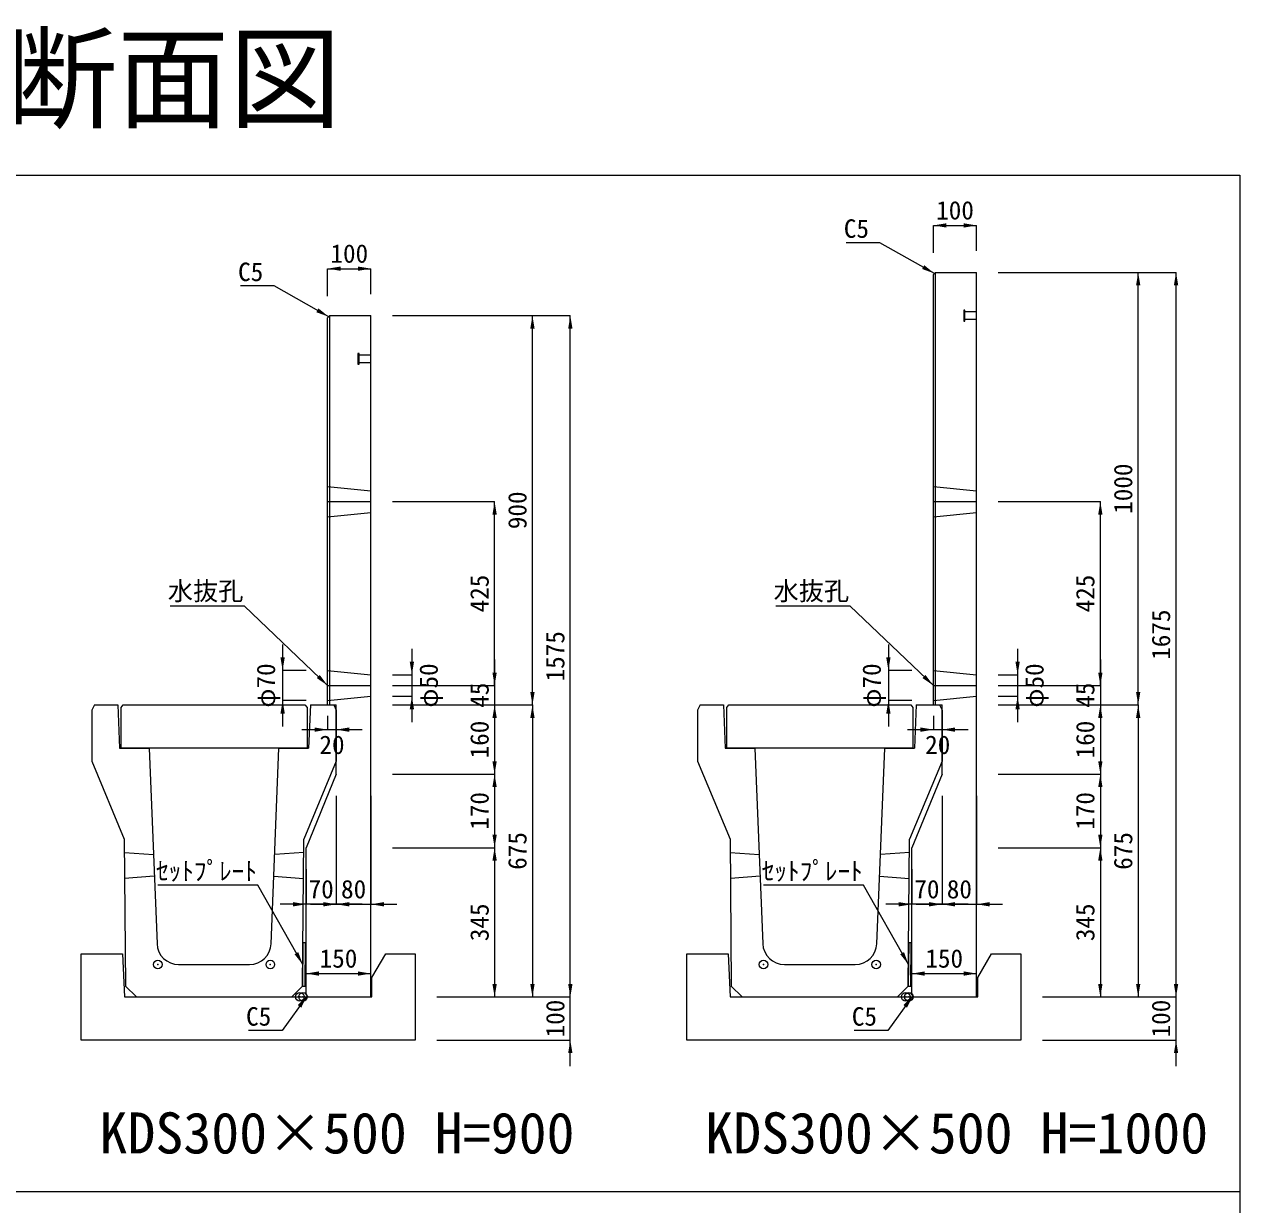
# Model space of a CAD drawing. Units: millimetres at full size, sheet at 1:40. Extents: x 172874 to 199766, y 869448 to 902797.
# Drawn here: x 182465 to 185274, y 900068 to 902797 of the extents above; entities that cross this region are included whole.
import ezdxf
from ezdxf.enums import TextEntityAlignment as Align

# ---------------------------------------------------------------- set-up
doc = ezdxf.new("R2010")
doc.units = ezdxf.units.MM
doc.header["$LTSCALE"] = 40
doc.header["$PDMODE"] = 32
doc.header["$PDSIZE"] = 20
for name, pattern in [('DASHED', [7.5, 6, -1.5]), ('USER1', [28.575, 19.05, -3.175, 3.175, -3.175]), ('USER2', [4.7625, 3.175, -1.5875]), ('USER3', [1.35, 0.75, -0.6])]:
    doc.linetypes.add(name, pattern=pattern)
for name, color, linetype, lineweight in [('セットプレート', 3, 'Continuous', 13), ('パネックスKDS', 2, 'Continuous', 13), ('図枠', 5, 'Continuous', 13), ('基礎ブロック', 2, 'Continuous', 13), ('寸法線', 7, 'Continuous', 13), ('引出線', 4, 'Continuous', 13), ('本体', 2, 'Continuous', 13), ('補助線', 8, 'Continuous', 13), ('ｲﾝｻｰﾄ', 3, 'USER3', 5)]:
    doc.layers.add(name, color=color, linetype=linetype, lineweight=lineweight)
doc.layers.add('文字', color=7, linetype='Continuous')
doc.styles.add('ＭＳ ゴシック', font='')
doc.styles.get('ＭＳ ゴシック').set_extended_font_data('MS Gothic')

# ---------------------------------------------------------------- blocks, each defined once
blk = doc.blocks.new('filled_arrow')
at = {"color": 0, "linetype": 'Continuous', "lineweight": -2}
blk.add_solid([(7.5, 1.25), (0, 0), (7.5, -1.25)], dxfattribs=at)

msp = doc.modelspace()

# ---------------------------------------------------------------- linework, layer by layer
at = {"layer": 'セットプレート'}
for points in [[(183108.36, 900573.33), (183114.36, 900573.28), (183115.22, 900673.27), (183109.22, 900673.33)], [(184508.36, 900573.33), (184514.36, 900573.28), (184515.22, 900673.27), (184509.22, 900673.33)]]:
    msp.add_lwpolyline(points, close=True, dxfattribs=at)
at = {"layer": 'パネックスKDS'}
for p, q in [((184566.29, 902218.33), (184571.29, 902223.33)), ((184566.29, 901223.33), (184566.29, 902218.33)), ((184571.29, 902223.33), (184666.29, 902223.33)), ((184666.29, 900548.33), (184666.29, 902223.33)), ((183166.29, 902118.33), (183171.29, 902123.33)), ((183171.29, 902123.33), (183266.29, 902123.33)), ((183266.29, 900548.33), (183266.29, 902123.33)), ((183166.29, 901223.33), (183166.29, 902118.33)), ((183166.29, 901223.33), (183186.29, 901223.33)), ((183186.29, 901063.33), (183186.29, 901223.33)), ((184566.29, 901223.33), (184586.29, 901223.33)), ((184586.29, 901063.33), (184586.29, 901223.33)), ((183186.29, 901063.33), (183116.29, 900893.33)), ((184586.29, 901063.33), (184516.29, 900893.33)), ((183116.29, 900553.33), (183116.29, 900893.33)), ((184516.29, 900553.33), (184516.29, 900893.33)), ((183116.29, 900553.33), (183121.29, 900548.33)), ((184516.29, 900553.33), (184521.29, 900548.33)), ((183121.29, 900548.33), (183266.29, 900548.33)), ((184521.29, 900548.33), (184666.29, 900548.33))]:
    msp.add_line(p, q, dxfattribs=at)
at = {"layer": 'パネックスKDS', "lineweight": 5}
for p, q in [((184571.29, 901223.33), (184571.29, 902223.33)), ((183171.29, 901223.33), (183171.29, 902123.33))]:
    msp.add_line(p, q, dxfattribs=at)
at = {"layer": 'パネックスKDS', "linetype": 'DASHED', "lineweight": 9}
for p, q in [((183166.29, 901728.33), (183266.29, 901718.33)), ((184566.29, 901728.33), (184666.29, 901718.33)), ((183166.29, 901658.33), (183266.29, 901668.33)), ((184566.29, 901658.33), (184666.29, 901668.33)), ((183166.29, 901303.33), (183266.29, 901293.33)), ((184566.29, 901303.33), (184666.29, 901293.33)), ((183166.29, 901233.33), (183266.29, 901243.33)), ((184566.29, 901233.33), (184666.29, 901243.33))]:
    msp.add_line(p, q, dxfattribs=at)
at = {"layer": '図枠'}
for p, q in [((172874.21, 902448.33), (185274.21, 902448.33)), ((185274.21, 902448.33), (185274.21, 887048.33)), ((172874.21, 900098.33), (185274.21, 900098.33))]:
    msp.add_line(p, q, dxfattribs=at)
at = {"layer": '基礎ブロック'}
for points in [[(182596.76, 900448.33), (182596.76, 900648.33), (182691.76, 900648.33), (182696.76, 900548.33), (183268.76, 900548.33), (183268.76, 900593.33), (183300.76, 900648.33), (183368.76, 900648.33), (183368.76, 900448.33)], [(183996.76, 900448.33), (183996.76, 900648.33), (184091.76, 900648.33), (184096.76, 900548.33), (184668.76, 900548.33), (184668.76, 900593.33), (184700.76, 900648.33), (184768.76, 900648.33), (184768.76, 900448.33)]]:
    msp.add_lwpolyline(points, close=True, dxfattribs=at)
at = {"layer": '寸法線'}
for p, q in [((184566.29, 902331.88), (184666.29, 902331.88)), ((184566.29, 902268.33), (184566.29, 902331.88)), ((184666.29, 902273.33), (184666.29, 902331.88)), ((183166.29, 902231.88), (183266.29, 902231.88)), ((183166.29, 902168.33), (183166.29, 902231.88)), ((183266.29, 902173.33), (183266.29, 902231.88)), ((184716.29, 902223.33), (185127.13, 902223.33)), ((184716.29, 902223.33), (185039.63, 902223.33)), ((185039.63, 901223.33), (185039.63, 902223.33)), ((185127.13, 900548.33), (185127.13, 902223.33)), ((183316.29, 902123.33), (183727.13, 902123.33)), ((183316.29, 902123.33), (183639.63, 902123.33)), ((183639.63, 901223.33), (183639.63, 902123.33)), ((183727.13, 900548.33), (183727.13, 902123.33)), ((183316.29, 901693.33), (183552.13, 901693.33)), ((183552.13, 901268.33), (183552.13, 901693.33)), ((184716.29, 901693.33), (184952.13, 901693.33)), ((184952.13, 901268.33), (184952.13, 901693.33)), ((183062.22, 901363.33), (183062.22, 901173.33)), ((183360.96, 901353.33), (183360.96, 901183.33)), ((184462.22, 901363.33), (184462.22, 901173.33)), ((184760.96, 901353.33), (184760.96, 901183.33)), ((183552.13, 901328.33), (183552.13, 901163.33)), ((184952.13, 901328.33), (184952.13, 901163.33)), ((183116.29, 901303.33), (183062.22, 901303.33)), ((183316.29, 901293.33), (183360.96, 901293.33)), ((184516.29, 901303.33), (184462.22, 901303.33)), ((184716.29, 901293.33), (184760.96, 901293.33)), ((183316.29, 901268.33), (183552.13, 901268.33)), ((183316.29, 901268.33), (183552.13, 901268.33)), ((184716.29, 901268.33), (184952.13, 901268.33)), ((184716.29, 901268.33), (184952.13, 901268.33)), ((183116.29, 901233.33), (183062.22, 901233.33)), ((183316.29, 901243.33), (183360.96, 901243.33)), ((184516.29, 901233.33), (184462.22, 901233.33)), ((184716.29, 901243.33), (184760.96, 901243.33)), ((183166.29, 901198.33), (183166.29, 901166.25)), ((183186.29, 901198.33), (183186.29, 901166.25)), ((183316.29, 901223.33), (183639.63, 901223.33)), ((183316.29, 901223.33), (183552.13, 901223.33)), ((183316.29, 901223.33), (183639.63, 901223.33)), ((183316.29, 901223.33), (183552.13, 901223.33)), ((183552.13, 901223.33), (183552.13, 901063.33)), ((183639.63, 901223.33), (183639.63, 900548.33)), ((184566.29, 901198.33), (184566.29, 901166.25)), ((184586.29, 901198.33), (184586.29, 901166.25)), ((184716.29, 901223.33), (185039.63, 901223.33)), ((184716.29, 901223.33), (184952.13, 901223.33)), ((184716.29, 901223.33), (185039.63, 901223.33)), ((184716.29, 901223.33), (184952.13, 901223.33)), ((184952.13, 901223.33), (184952.13, 901063.33)), ((185039.63, 901223.33), (185039.63, 900548.33)), ((183106.29, 901166.25), (183246.29, 901166.25)), ((184506.29, 901166.25), (184646.29, 901166.25)), ((183316.29, 901063.33), (183552.13, 901063.33)), ((183316.29, 901063.33), (183552.13, 901063.33)), ((183552.13, 901063.33), (183552.13, 900893.33)), ((184716.29, 901063.33), (184952.13, 901063.33)), ((184716.29, 901063.33), (184952.13, 901063.33)), ((184952.13, 901063.33), (184952.13, 900893.33)), ((183186.29, 901013.33), (183186.29, 900762.5)), ((183186.29, 901013.33), (183186.29, 900762.5)), ((183266.29, 901013.33), (183266.29, 900762.5)), ((184586.29, 901013.33), (184586.29, 900762.5)), ((184586.29, 901013.33), (184586.29, 900762.5)), ((184666.29, 901013.33), (184666.29, 900762.5)), ((183316.29, 900893.33), (183552.13, 900893.33)), ((183316.29, 900893.33), (183552.13, 900893.33)), ((183552.13, 900893.33), (183552.13, 900548.33)), ((184716.29, 900893.33), (184952.13, 900893.33)), ((184716.29, 900893.33), (184952.13, 900893.33)), ((184952.13, 900893.33), (184952.13, 900548.33)), ((183116.29, 900843.33), (183116.29, 900762.5)), ((184516.29, 900843.33), (184516.29, 900762.5)), ((183246.29, 900762.5), (183056.29, 900762.5)), ((183126.29, 900762.5), (183326.29, 900762.5)), ((184646.29, 900762.5), (184456.29, 900762.5)), ((184526.29, 900762.5), (184726.29, 900762.5)), ((183727.13, 900388.33), (183727.13, 900608.33)), ((185127.13, 900388.33), (185127.13, 900608.33)), ((183116.29, 900602.32), (183266.29, 900602.32)), ((183116.29, 900578.33), (183116.29, 900602.32)), ((183266.29, 900573.33), (183266.29, 900602.32)), ((184516.29, 900602.32), (184666.29, 900602.32)), ((184516.29, 900578.33), (184516.29, 900602.32)), ((184666.29, 900573.33), (184666.29, 900602.32)), ((183418.76, 900548.33), (183727.13, 900548.33)), ((183418.76, 900548.33), (183639.63, 900548.33)), ((183418.76, 900548.33), (183552.13, 900548.33)), ((183418.76, 900548.33), (183727.13, 900548.33)), ((184818.76, 900548.33), (185127.13, 900548.33)), ((184818.76, 900548.33), (185039.63, 900548.33)), ((184818.76, 900548.33), (184952.13, 900548.33)), ((184818.76, 900548.33), (185127.13, 900548.33)), ((183418.76, 900448.33), (183727.13, 900448.33)), ((184818.76, 900448.33), (185127.13, 900448.33))]:
    msp.add_line(p, q, dxfattribs=at)
at = {"layer": '引出線'}
for points in [[(184568.79, 902220.83), (184442.42, 902291.91), (184364.65, 902291.91)], [(183168.79, 902120.83), (183042.42, 902191.91), (182964.65, 902191.91)], [(183166.29, 901268.33), (182973.83, 901451.78), (182802.09, 901451.78)], [(184566.29, 901268.33), (184373.83, 901451.78), (184202.09, 901451.78)], [(183108.79, 900623.33), (183005.1, 900806.77), (182773.74, 900806.77)], [(184508.79, 900623.33), (184405.1, 900806.77), (184173.74, 900806.77)], [(183118.79, 900550.83), (183060.92, 900470.62), (182983.15, 900470.62)], [(184518.79, 900550.83), (184460.92, 900470.62), (184383.15, 900470.62)]]:
    msp.add_lwpolyline(points, dxfattribs=at)
at = {"layer": '本体'}
for p, q in [((182627.29, 901223.33), (182621.29, 901211.33)), ((182621.29, 901211.33), (182621.29, 901093.33)), ((182627.29, 901223.33), (182681.29, 901223.33)), ((182681.29, 901223.33), (182685.29, 901123.33)), ((183126.29, 901223.33), (183122.29, 901123.33)), ((183126.29, 901223.33), (183180.29, 901223.33)), ((183180.29, 901223.33), (183186.29, 901211.33)), ((183186.29, 901211.33), (183186.29, 901093.33)), ((184027.29, 901223.33), (184021.29, 901211.33)), ((184021.29, 901211.33), (184021.29, 901093.33)), ((184027.29, 901223.33), (184081.29, 901223.33)), ((184081.29, 901223.33), (184085.29, 901123.33)), ((184526.29, 901223.33), (184522.29, 901123.33)), ((184526.29, 901223.33), (184580.29, 901223.33)), ((184580.29, 901223.33), (184586.29, 901211.33)), ((184586.29, 901211.33), (184586.29, 901093.33)), ((182685.29, 901123.33), (182753.79, 901123.33)), ((182753.79, 901123.33), (182771.87, 900671.33)), ((183035.71, 900671.33), (183053.79, 901123.33)), ((183053.79, 901123.33), (183122.29, 901123.33)), ((184085.29, 901123.33), (184153.79, 901123.33)), ((184153.79, 901123.33), (184171.87, 900671.33)), ((184435.71, 900671.33), (184453.79, 901123.33)), ((184453.79, 901123.33), (184522.29, 901123.33)), ((182621.29, 901093.33), (182696.29, 900913.33)), ((183186.29, 901093.33), (183111.29, 900913.33)), ((184021.29, 901093.33), (184096.29, 900913.33)), ((184586.29, 901093.33), (184511.29, 900913.33)), ((182696.29, 900913.33), (182699.22, 900573.33)), ((183108.36, 900573.33), (183111.29, 900913.33)), ((184096.29, 900913.33), (184099.22, 900573.33)), ((184508.36, 900573.33), (184511.29, 900913.33)), ((182821.83, 900623.33), (182985.75, 900623.33)), ((184221.83, 900623.33), (184385.75, 900623.33)), ((182699.22, 900573.33), (182724.44, 900548.33)), ((183083.14, 900548.33), (183108.36, 900573.33)), ((184099.22, 900573.33), (184124.44, 900548.33)), ((184483.14, 900548.33), (184508.36, 900573.33)), ((182724.44, 900548.33), (183083.14, 900548.33)), ((184124.44, 900548.33), (184483.14, 900548.33))]:
    msp.add_line(p, q, dxfattribs=at)
at = {"layer": '本体', "linetype": 'USER2'}
for p, q in [((182696.56, 900882.33), (182763.63, 900877.33)), ((183111.02, 900882.33), (183043.95, 900877.33)), ((184096.56, 900882.33), (184163.63, 900877.33)), ((184511.02, 900882.33), (184443.95, 900877.33)), ((182765.63, 900827.33), (182697.08, 900822.33)), ((183041.95, 900827.33), (183110.51, 900822.33)), ((184165.63, 900827.33), (184097.08, 900822.33)), ((184441.95, 900827.33), (184510.51, 900822.33))]:
    msp.add_line(p, q, dxfattribs=at)
at = {"layer": '本体', "lineweight": 20}
for points in [[(182688.79, 901217.33), (182693.79, 901223.33), (183113.79, 901223.33), (183118.79, 901217.33), (183118.79, 901123.33), (182688.79, 901123.33)], [(184088.79, 901217.33), (184093.79, 901223.33), (184513.79, 901223.33), (184518.79, 901217.33), (184518.79, 901123.33), (184088.79, 901123.33)]]:
    msp.add_lwpolyline(points, close=True, dxfattribs=at)
at = {"layer": '本体'}
for centre, start, end in [((182821.83, 900673.33), 182.29061, 270), ((182985.75, 900673.33), 270, 357.70939), ((184221.83, 900673.33), 182.29061, 270), ((184385.75, 900673.33), 270, 357.70939)]:
    msp.add_arc(centre, 50, start, end, dxfattribs=at)
at = {"layer": '補助線', "linetype": 'USER1'}
for p, q in [((183166.29, 901693.33), (183266.29, 901693.33)), ((184566.29, 901693.33), (184666.29, 901693.33)), ((183166.29, 901268.33), (183266.29, 901268.33)), ((184566.29, 901268.33), (184666.29, 901268.33))]:
    msp.add_line(p, q, dxfattribs=at)
at = {"layer": '補助線'}
for p in [(182773.79, 900623.33), (183033.79, 900623.33), (184173.79, 900623.33), (184433.79, 900623.33), (183102.29, 900548.33), (183109.29, 900548.33), (183109.29, 900548.33), (184502.29, 900548.33), (184509.29, 900548.33), (184509.29, 900548.33)]:
    msp.add_point(p, dxfattribs=at)
at = {"layer": 'ｲﾝｻｰﾄ'}
for p, q in [((184636.29, 902135.83), (184636.29, 902110.83)), ((184639.29, 902135.83), (184636.29, 902135.83)), ((184639.29, 902110.83), (184639.29, 902135.83)), ((184666.29, 902131.83), (184639.29, 902131.83)), ((184636.29, 902110.83), (184639.29, 902110.83)), ((184639.29, 902114.83), (184666.29, 902114.83)), ((183236.29, 902035.83), (183236.29, 902010.83)), ((183239.29, 902035.83), (183236.29, 902035.83)), ((183239.29, 902010.83), (183239.29, 902035.83)), ((183266.29, 902031.83), (183239.29, 902031.83)), ((183239.29, 902014.83), (183266.29, 902014.83)), ((183236.29, 902010.83), (183239.29, 902010.83))]:
    msp.add_line(p, q, dxfattribs=at)

# ---------------------------------------------------------------- block references
at = {"layer": '寸法線', "xscale": 4, "yscale": 4}
for p in [(184566.29, 902331.88), (183166.29, 902231.88), (183186.29, 901166.25), (184586.29, 901166.25), (183186.29, 900762.5), (183266.29, 900762.5), (184586.29, 900762.5), (184666.29, 900762.5), (183116.29, 900602.32), (184516.29, 900602.32)]:
    msp.add_blockref('filled_arrow', p, dxfattribs=at)
for p, rotation in [((184666.29, 902331.88), 180), ((183266.29, 902231.88), 180), ((185039.63, 902223.33), 270), ((185127.13, 902223.33), 270), ((183639.63, 902123.33), 270), ((183727.13, 902123.33), 270), ((183552.13, 901693.33), 270), ((184952.13, 901693.33), 270), ((183062.22, 901303.33), 90), ((183360.96, 901293.33), 90), ((184462.22, 901303.33), 90), ((184760.96, 901293.33), 90), ((183552.13, 901268.33), 90), ((183552.13, 901268.33), 90), ((184952.13, 901268.33), 90), ((184952.13, 901268.33), 90), ((183639.63, 901223.33), 90), ((185039.63, 901223.33), 90), ((183062.22, 901233.33), 270), ((183360.96, 901243.33), 270), ((184462.22, 901233.33), 270), ((184760.96, 901243.33), 270), ((183552.13, 901223.33), 270), ((183552.13, 901223.33), 270), ((183639.63, 901223.33), 270), ((184952.13, 901223.33), 270), ((184952.13, 901223.33), 270), ((185039.63, 901223.33), 270), ((183166.29, 901166.25), 180), ((184566.29, 901166.25), 180), ((183552.13, 901063.33), 90), ((184952.13, 901063.33), 90), ((183552.13, 901063.33), 270), ((184952.13, 901063.33), 270), ((183552.13, 900893.33), 90), ((184952.13, 900893.33), 90), ((183552.13, 900893.33), 270), ((184952.13, 900893.33), 270), ((183116.29, 900762.5), 180), ((183186.29, 900762.5), 180), ((184516.29, 900762.5), 180), ((184586.29, 900762.5), 180), ((183266.29, 900602.32), 180), ((184666.29, 900602.32), 180), ((183552.13, 900548.33), 90), ((183639.63, 900548.33), 90), ((183727.13, 900548.33), 90), ((183727.13, 900548.33), 90), ((184952.13, 900548.33), 90), ((185039.63, 900548.33), 90), ((185127.13, 900548.33), 90), ((185127.13, 900548.33), 90), ((183727.13, 900448.33), 270), ((185127.13, 900448.33), 270)]:
    msp.add_blockref('filled_arrow', p, dxfattribs=dict(at, rotation=rotation))
at = {"layer": '引出線', "xscale": 4, "yscale": 4}
for p, rotation in [((184568.79, 902220.83), 150.6), ((183168.79, 902120.83), 150.6), ((183166.29, 901268.33), 136.4), ((184566.29, 901268.33), 136.4), ((183108.79, 900623.33), 119.5), ((184508.79, 900623.33), 119.5), ((183118.79, 900550.83), 234.2), ((184518.79, 900550.83), 234.2)]:
    msp.add_blockref('filled_arrow', p, dxfattribs=dict(at, rotation=rotation))

# ---------------------------------------------------------------- texts
at = {"layer": '寸法線', "style": 'ＭＳ ゴシック'}
for s, p in [('100', (184616.29, 902366.88)), ('100', (183216.29, 902266.88)), ('20', (183176.29, 901131.25)), ('20', (184576.29, 901131.25)), ('70', (183151.29, 900797.5)), ('80', (183226.29, 900797.5)), ('70', (184551.29, 900797.5)), ('80', (184626.29, 900797.5)), ('150', (183191.29, 900637.32)), ('150', (184591.29, 900637.32))]:
    msp.add_text(s, height=42.72, dxfattribs=at).set_placement(p, align=Align.MIDDLE_CENTER)
for s, p in [('1000', (185004.63, 901723.33)), ('900', (183604.63, 901673.33)), ('425', (183517.13, 901480.83)), ('425', (184917.13, 901480.83)), ('1675', (185092.13, 901385.83)), ('1575', (183692.13, 901335.83)), ('φ70', (183023.56, 901268.33)), ('φ50', (183399.62, 901268.33)), ('φ70', (184423.56, 901268.33)), ('φ50', (184799.62, 901268.33)), ('45', (183517.13, 901245.83)), ('45', (184917.13, 901245.83)), ('160', (183517.13, 901143.33)), ('160', (184917.13, 901143.33)), ('170', (183517.13, 900978.33)), ('170', (184917.13, 900978.33)), ('675', (183604.63, 900885.83)), ('675', (185004.63, 900885.83)), ('345', (183517.13, 900720.83)), ('345', (184917.13, 900720.83)), ('100', (183692.13, 900498.33)), ('100', (185092.13, 900498.33))]:
    msp.add_text(s, height=42.72, rotation=90, dxfattribs=at).set_placement(p, align=Align.MIDDLE_CENTER)
at = {"layer": '引出線', "style": 'ＭＳ ゴシック'}
for s, p in [('C5', (184417.42, 902345.91)), ('C5', (183017.42, 902245.91)), ('水抜孔', (182971.58, 901508.06)), ('水抜孔', (184371.58, 901508.06)), ('ｾｯﾄﾌﾟﾚｰﾄ', (183002.85, 900860.77)), ('ｾｯﾄﾌﾟﾚｰﾄ', (184402.85, 900860.77)), ('C5', (183035.92, 900524.62)), ('C5', (184435.92, 900524.62))]:
    msp.add_text(s, height=42.72, dxfattribs=at).set_placement(p, align=Align.TOP_RIGHT)
at = {"layer": '文字', "style": 'ＭＳ ゴシック'}
for s, height, p in [('パネックス[KDS](歩道用)(深溝U字溝対応簡易土留め板)300サイズ 組立断面図', 189.9, (174136.39, 902519.95)), ('KDS300×500 H=900', 94.94, (182638.87, 900157.94)), ('KDS300×500 H=1000', 94.94, (184038.87, 900157.94))]:
    msp.add_text(s, height=height, dxfattribs=at).set_placement(p, align=Align.BOTTOM_LEFT)

doc.saveas('drawing.dxf')
